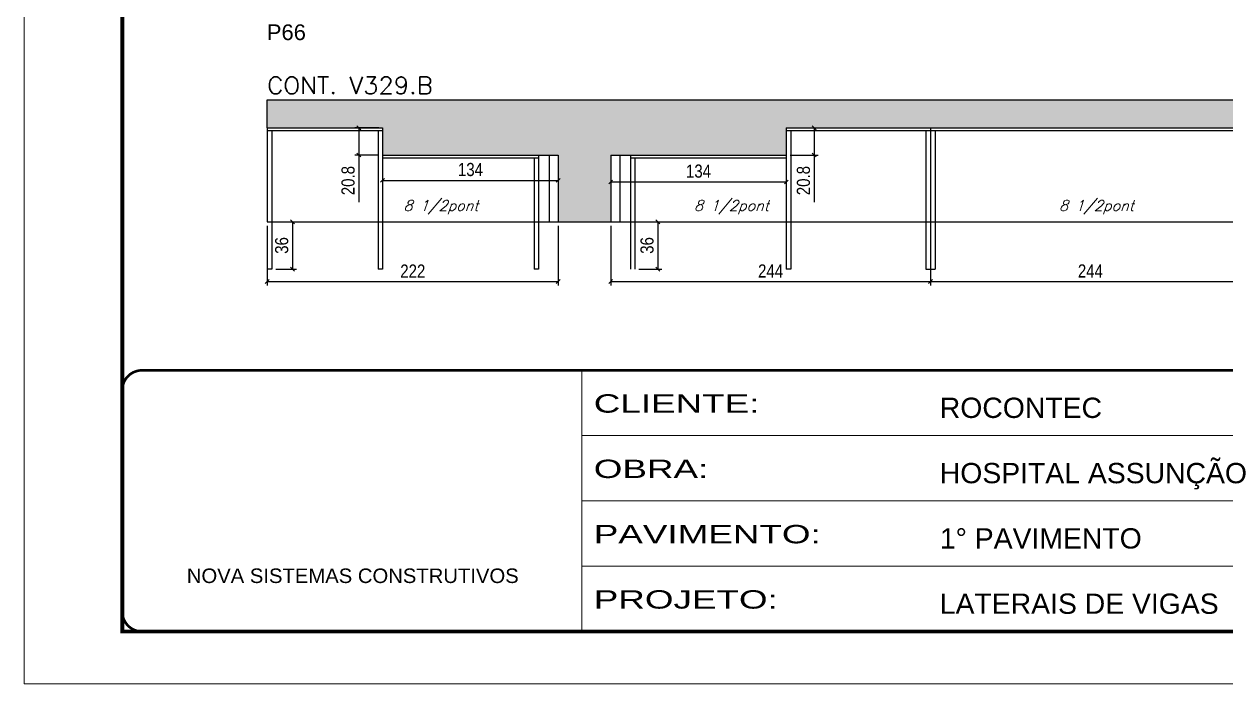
# Model space of a CAD drawing. Extents: x 137137 to 143418, y 10464 to 34486.
# Drawn here: x 138736 to 139653, y 28841 to 29345 of the extents above; entities that cross this region are included whole.
import ezdxf

# ---------------------------------------------------------------- set-up
doc = ezdxf.new("R2010")
doc.units = 0
doc.linetypes.add('CONTINUO', pattern=[0])
doc.linetypes.add('DASHED', pattern=[0.75, 0.5, -0.25])
for name, color, linetype in [('5', 5, 'Continuous'), ('COTA', 241, 'Continuous'), ('Painéis', 200, 'Continuous'), ('SARR_2.2x7', 40, 'Continuous'), ('SARR_3.5x7', 81, 'Continuous'), ('texto', 7, 'Continuous')]:
    doc.layers.add(name, color=color, linetype=linetype)
for name, color, linetype, lineweight in [('Folhas', 255, 'Continuous', 9), ('SARRAFO DE PRESSAO', 251, 'DASHED', 9), ('Texto Seção', 7, 'Continuous', 15)]:
    doc.layers.add(name, color=color, linetype=linetype, lineweight=lineweight)
doc.styles.add('ARIAL', font='arial.ttf')
doc.styles.add('COTA TECNICA', font='techl___.ttf', dxfattribs={"height": 10})
doc.styles.add('REGUA-120', font='ROMANS.shx', dxfattribs={"height": 15})
doc.styles.add('Romans', font='romans.shx')
doc.styles.get("Standard").update_dxf_attribs({"font": 'arial.ttf'})
doc.styles.add('Tecnologia', font='')
doc.styles.get('Tecnologia').set_extended_font_data('Forgotten Futurist')
doc.dimstyles.new('PAINEL', dxfattribs={"dimtxt": 10, "dimasz": 3, "dimexe": 3, "dimexo": 3, "dimgap": 3, "dimtad": 1, "dimdec": 1, "dimzin": 12, "dimdsep": 46, "dimtxsty": 'COTA TECNICA', "dimblk1": 'OBLIQUE', "dimblk2": 'OBLIQUE', "dimsah": 1, "dimcen": 0.9, "dimclrd": 4, "dimclre": 4, "dimclrt": 240, "dimadec": 1, "dimazin": 3, "dimtfac": 1, "dimtdec": 1, "dimtmove": 0, "dimatfit": 3, "dimfxl": 1, "dimtolj": 1, "dimtzin": 12, "dimarcsym": 0})
pattern_1 = [(50, (0, -2267.81), (5.46554007, -0.47817257), [0.5715, -6.2865]), (355, (0, -2267.81), (-1.05730264, 5.73170536), [0.4572, -5.02921753]), (100.4514447, (0.4555, -2267.85), (4.40823741, 5.25353256), [0.48570026, -5.34270734]), (46.1842, (0, -2266.286), (8.13237123, -1.26126984), [0.85725, -9.42975]), (96.6355576, (0.678, -2266.391), (7.122124, 7.42278374), [0.7285507, -8.01406824]), (351.184151, (0, -2266.286), (7.122124, 7.42278374), [0.685799, -7.54379196]), (21, (0.762, -2266.667), (4.54843174, -3.06795595), [0.5715, -6.2865]), (326, (0.762, -2266.667), (1.85406085, 5.52563898), [0.4572, -5.0292]), (71.451445, (1.141, -2266.923), (6.40249258, 2.45768307), [0.48570026, -5.34269813]), (37.5, (0, -2267.8101), (0.092658098, 2.536651166), [0, -4.96824, 0, -5.1054, 0, -5.04825]), (7.5, (0, -2267.81), (2.004589875, 3.005417245), [0, -2.91084, 0, -4.85394, 0, -1.92405]), (327.5, (-1.6993, -2267.8101), (4.067717855, -0.17186232), [0, -1.905, 0, -5.9436, 0, -7.8867]), (317.5, (-2.4613, -2267.81), (4.44387544, 0.76279473), [0, -2.4765, 0, -3.94716, 0, -5.6007])]

# ---------------------------------------------------------------- blocks, each defined once
blk = doc.blocks.new('9999999999')
at = {"color": 30, "linetype": 'CONTINUO'}
for p, q in [((98564.56, 34230.21), (98564.56, 34429.45)), ((98564.56, 34379.64), (99583.98, 34379.64)), ((98564.56, 34329.83), (99487.98, 34329.83)), ((98564.56, 34280.02), (99487.98, 34280.02))]:
    blk.add_line(p, q, dxfattribs=at)
at = {"color": 30, "linetype": 'CONTINUO', "const_width": 2}
blk.add_lwpolyline([(99583.98, 34230.21), (99583.98, 34414.45, 0.414214), (99568.98, 34429.45), (98228.98, 34429.45, 0.414214), (98213.98, 34414.45), (98213.98, 34245.21, 0.414214), (98228.98, 34230.21), (99583.98, 34230.21)], format="xyb", dxfattribs=at)
at = {"layer": 'Folhas'}
blk.add_lwpolyline([(98138.98, 34190.21), (99623.98, 34190.21), (99623.98, 35240.21), (98138.98, 35240.21)], close=True, dxfattribs=at)
at = {"layer": 'Folhas', "color": 30, "const_width": 3}
blk.add_lwpolyline([(98213.98, 34230.21), (99583.98, 34230.21), (99583.98, 35200.21), (98213.98, 35200.21)], close=True, dxfattribs=at)
at = {"color": 7, "linetype": 'Continuous', "ltscale": 5, "style": 'ARIAL'}
for s, height, p in [('ROCONTEC', 15.483, (98837.68, 34393.13)), ('HOSPITAL ASSUNÇÃO', 15.4829, (98837.68, 34343.32)), ('1° PAVIMENTO', 15.4829, (98837.68, 34293.51)), ('NOVA SISTEMAS CONSTRUTIVOS', 11.0592, (98263.19, 34267.21)), ('LATERAIS DE VIGAS', 15.4829, (98837.68, 34243.7))]:
    blk.add_text(s, height=height, dxfattribs=at).set_placement(p)
at = {"layer": 'Folhas', "color": 7, "style": 'Tecnologia', "width": 1.5}
for s, p in [('CLIENTE:', (98573.65, 34397.17)), ('OBRA:', (98573.65, 34347.31)), ('PAVIMENTO:', (98573.65, 34297.5)), ('PROJETO:', (98573.65, 34247.69))]:
    blk.add_text(s, height=14, dxfattribs=at).set_placement(p)
blk = doc.blocks.new('_Oblique')
at = {"color": 0, "linetype": 'ByBlock', "lineweight": -2}
blk.add_line((-0.5, -0.5), (0.5, 0.5), dxfattribs=at)
blk = doc.blocks.new('*D116')
at = {"layer": 'COTA', "color": 4, "lineweight": -2, "ltscale": 25, "transparency": 16777216}
for p, q in [((138921.38, 29190.98), (138921.38, 29145.43)), ((139143.38, 29190.98), (139143.38, 29145.43)), ((138921.38, 29148.43), (139143.38, 29148.43))]:
    blk.add_line(p, q, dxfattribs=at)
at = {"layer": 'Defpoints', "color": 0, "ltscale": 25, "transparency": 16777216}
for p in [(138921.38, 29193.98), (139143.38, 29193.98), (139143.38, 29148.43)]:
    blk.add_point(p, dxfattribs=at)
at = {"layer": 'COTA', "color": 4, "lineweight": -2, "ltscale": 25, "transparency": 16777216, "xscale": 3, "yscale": 3, "zscale": 3, "rotation": 180}
blk.add_blockref('_Oblique', (138921.38, 29148.43), dxfattribs=at)
at = {"layer": 'COTA', "color": 4, "lineweight": -2, "ltscale": 25, "transparency": 16777216, "xscale": 3, "yscale": 3, "zscale": 3}
blk.add_blockref('_Oblique', (139143.38, 29148.43), dxfattribs=at)
at = {"layer": 'COTA', "color": 240, "ltscale": 25, "transparency": 16777216, "insert": (139032.38, 29156.43), "char_height": 10, "attachment_point": 5, "style": 'COTA TECNICA'}
blk.add_mtext('\\A1;222', dxfattribs=at)
blk = doc.blocks.new('*D117')
at = {"layer": 'COTA', "color": 4, "lineweight": -2, "ltscale": 25, "transparency": 16777216}
for p, q in [((139183.38, 29190.98), (139183.38, 29145.43)), ((139427.38, 29190.98), (139427.38, 29145.43)), ((139183.38, 29148.43), (139427.38, 29148.43))]:
    blk.add_line(p, q, dxfattribs=at)
at = {"layer": 'Defpoints', "color": 0, "ltscale": 25, "transparency": 16777216}
for p in [(139183.38, 29193.98), (139427.38, 29193.98), (139427.38, 29148.43)]:
    blk.add_point(p, dxfattribs=at)
at = {"layer": 'COTA', "color": 4, "lineweight": -2, "ltscale": 25, "transparency": 16777216, "xscale": 3, "yscale": 3, "zscale": 3, "rotation": 180}
blk.add_blockref('_Oblique', (139183.38, 29148.43), dxfattribs=at)
at = {"layer": 'COTA', "color": 4, "lineweight": -2, "ltscale": 25, "transparency": 16777216, "xscale": 3, "yscale": 3, "zscale": 3}
blk.add_blockref('_Oblique', (139427.38, 29148.43), dxfattribs=at)
at = {"layer": 'COTA', "color": 240, "ltscale": 25, "transparency": 16777216, "insert": (139305.38, 29156.51), "char_height": 10, "attachment_point": 5, "style": 'COTA TECNICA'}
blk.add_mtext('\\A1;244', dxfattribs=at)
blk = doc.blocks.new('*D118')
at = {"layer": 'COTA', "color": 4, "lineweight": -2, "ltscale": 25, "transparency": 16777216}
for p, q in [((139427.38, 29190.98), (139427.38, 29145.43)), ((139671.38, 29190.98), (139671.38, 29145.43)), ((139427.38, 29148.43), (139671.38, 29148.43))]:
    blk.add_line(p, q, dxfattribs=at)
at = {"layer": 'Defpoints', "color": 0, "ltscale": 25, "transparency": 16777216}
for p in [(139427.38, 29193.98), (139671.38, 29193.98), (139671.38, 29148.43)]:
    blk.add_point(p, dxfattribs=at)
at = {"layer": 'COTA', "color": 4, "lineweight": -2, "ltscale": 25, "transparency": 16777216, "xscale": 3, "yscale": 3, "zscale": 3, "rotation": 180}
blk.add_blockref('_Oblique', (139427.38, 29148.43), dxfattribs=at)
at = {"layer": 'COTA', "color": 4, "lineweight": -2, "ltscale": 25, "transparency": 16777216, "xscale": 3, "yscale": 3, "zscale": 3}
blk.add_blockref('_Oblique', (139671.38, 29148.43), dxfattribs=at)
at = {"layer": 'COTA', "color": 240, "ltscale": 25, "transparency": 16777216, "insert": (139549.38, 29156.51), "char_height": 10, "attachment_point": 5, "style": 'COTA TECNICA'}
blk.add_mtext('\\A1;244', dxfattribs=at)
blk = doc.blocks.new('*D120')
at = {"layer": 'COTA', "color": 4, "lineweight": -2, "ltscale": 25, "transparency": 16777216}
for p, q in [((139009.38, 29241.98), (139009.38, 29222.64)), ((139143.38, 29241.98), (139143.38, 29222.64)), ((139009.38, 29225.64), (139143.38, 29225.64))]:
    blk.add_line(p, q, dxfattribs=at)
at = {"layer": 'Defpoints', "color": 0, "ltscale": 25, "transparency": 16777216}
for p in [(139009.38, 29244.98), (139143.38, 29244.98), (139143.38, 29225.64)]:
    blk.add_point(p, dxfattribs=at)
at = {"layer": 'COTA', "color": 4, "lineweight": -2, "ltscale": 25, "transparency": 16777216, "xscale": 3, "yscale": 3, "zscale": 3, "rotation": 180}
blk.add_blockref('_Oblique', (139009.38, 29225.64), dxfattribs=at)
at = {"layer": 'COTA', "color": 4, "lineweight": -2, "ltscale": 25, "transparency": 16777216, "xscale": 3, "yscale": 3, "zscale": 3}
blk.add_blockref('_Oblique', (139143.38, 29225.64), dxfattribs=at)
at = {"layer": 'COTA', "color": 240, "ltscale": 25, "transparency": 16777216, "insert": (139076.38, 29233.86), "char_height": 10, "attachment_point": 5, "style": 'COTA TECNICA'}
blk.add_mtext('\\A1;134', dxfattribs=at)
blk = doc.blocks.new('*D121')
at = {"layer": 'COTA', "color": 4, "lineweight": -2, "ltscale": 25, "transparency": 16777216}
for p, q in [((139183.38, 29241.98), (139183.38, 29221.41)), ((139317.38, 29241.98), (139317.38, 29221.41)), ((139183.38, 29224.41), (139317.38, 29224.41))]:
    blk.add_line(p, q, dxfattribs=at)
at = {"layer": 'Defpoints', "color": 0, "ltscale": 25, "transparency": 16777216}
for p in [(139183.38, 29244.98), (139317.38, 29244.98), (139317.38, 29224.41)]:
    blk.add_point(p, dxfattribs=at)
at = {"layer": 'COTA', "color": 4, "lineweight": -2, "ltscale": 25, "transparency": 16777216, "xscale": 3, "yscale": 3, "zscale": 3, "rotation": 180}
blk.add_blockref('_Oblique', (139183.38, 29224.41), dxfattribs=at)
at = {"layer": 'COTA', "color": 4, "lineweight": -2, "ltscale": 25, "transparency": 16777216, "xscale": 3, "yscale": 3, "zscale": 3}
blk.add_blockref('_Oblique', (139317.38, 29224.41), dxfattribs=at)
at = {"layer": 'COTA', "color": 240, "ltscale": 25, "transparency": 16777216, "insert": (139250.38, 29232.63), "char_height": 10, "attachment_point": 5, "style": 'COTA TECNICA'}
blk.add_mtext('\\A1;134', dxfattribs=at)
blk = doc.blocks.new('*D122')
at = {"layer": 'COTA', "color": 4, "lineweight": -2, "ltscale": 25, "transparency": 16777216}
for p, q in [((139006.38, 29265.78), (138988.16, 29265.78)), ((138991.16, 29265.78), (138991.16, 29244.98)), ((139006.38, 29244.98), (138988.16, 29244.98)), ((138991.16, 29244.98), (138991.16, 29208.93))]:
    blk.add_line(p, q, dxfattribs=at)
at = {"layer": 'Defpoints', "color": 0, "ltscale": 25, "transparency": 16777216}
for p in [(139009.38, 29265.78), (138991.16, 29244.98), (139009.38, 29244.98)]:
    blk.add_point(p, dxfattribs=at)
at = {"layer": 'COTA', "color": 4, "lineweight": -2, "ltscale": 25, "transparency": 16777216, "xscale": 3, "yscale": 3, "zscale": 3}
for p, rotation in [((138991.16, 29265.78), 90), ((138991.16, 29244.98), 270)]:
    blk.add_blockref('_Oblique', p, dxfattribs=dict(at, rotation=rotation))
at = {"layer": 'COTA', "color": 240, "ltscale": 25, "transparency": 16777216, "insert": (138983.04, 29225.45), "char_height": 10, "attachment_point": 5, "rotation": 90, "style": 'COTA TECNICA'}
blk.add_mtext('\\A1;20.8', dxfattribs=at)
blk = doc.blocks.new('*D123')
at = {"layer": 'COTA', "color": 4, "lineweight": -2, "ltscale": 25, "transparency": 16777216}
for p, q in [((139320.38, 29265.78), (139341.59, 29265.78)), ((139338.59, 29265.78), (139338.59, 29244.98)), ((139320.38, 29244.98), (139341.59, 29244.98)), ((139338.59, 29244.98), (139338.59, 29208.93))]:
    blk.add_line(p, q, dxfattribs=at)
at = {"layer": 'Defpoints', "color": 0, "ltscale": 25, "transparency": 16777216}
for p in [(139317.38, 29265.78), (139317.38, 29244.98), (139338.59, 29244.98)]:
    blk.add_point(p, dxfattribs=at)
at = {"layer": 'COTA', "color": 4, "lineweight": -2, "ltscale": 25, "transparency": 16777216, "xscale": 3, "yscale": 3, "zscale": 3}
for p, rotation in [((139338.59, 29265.78), 90), ((139338.59, 29244.98), 270)]:
    blk.add_blockref('_Oblique', p, dxfattribs=dict(at, rotation=rotation))
at = {"layer": 'COTA', "color": 240, "ltscale": 25, "transparency": 16777216, "insert": (139330.47, 29225.45), "char_height": 10, "attachment_point": 5, "rotation": 90, "style": 'COTA TECNICA'}
blk.add_mtext('\\A1;20.8', dxfattribs=at)
blk = doc.blocks.new('*D1905')
at = {"layer": 'COTA', "color": 4, "lineweight": -2, "ltscale": 25, "transparency": 16777216}
for p, q in [((138927.88, 29193.98), (138943.64, 29193.98)), ((138940.64, 29193.98), (138940.64, 29157.98)), ((138927.88, 29157.98), (138943.64, 29157.98))]:
    blk.add_line(p, q, dxfattribs=at)
at = {"layer": 'Defpoints', "color": 0, "ltscale": 25, "transparency": 16777216}
for p in [(138924.88, 29193.98), (138924.88, 29157.98), (138940.64, 29157.98)]:
    blk.add_point(p, dxfattribs=at)
at = {"layer": 'COTA', "color": 4, "lineweight": -2, "ltscale": 25, "transparency": 16777216, "xscale": 3, "yscale": 3, "zscale": 3}
for p, rotation in [((138940.64, 29193.98), 90), ((138940.64, 29157.98), 270)]:
    blk.add_blockref('_Oblique', p, dxfattribs=dict(at, rotation=rotation))
at = {"layer": 'COTA', "color": 240, "ltscale": 25, "transparency": 16777216, "insert": (138932.42, 29175.98), "char_height": 10, "attachment_point": 5, "rotation": 90, "style": 'COTA TECNICA'}
blk.add_mtext('\\A1;36', dxfattribs=at)
blk = doc.blocks.new('*D1906')
at = {"layer": 'COTA', "color": 4, "lineweight": -2, "ltscale": 25, "transparency": 16777216}
for p, q in [((139204.88, 29193.98), (139222.37, 29193.98)), ((139219.37, 29193.98), (139219.37, 29157.98)), ((139204.88, 29157.98), (139222.37, 29157.98))]:
    blk.add_line(p, q, dxfattribs=at)
at = {"layer": 'Defpoints', "color": 0, "ltscale": 25, "transparency": 16777216}
for p in [(139201.88, 29193.98), (139201.88, 29157.98), (139219.37, 29157.98)]:
    blk.add_point(p, dxfattribs=at)
at = {"layer": 'COTA', "color": 4, "lineweight": -2, "ltscale": 25, "transparency": 16777216, "xscale": 3, "yscale": 3, "zscale": 3}
for p, rotation in [((139219.37, 29193.98), 90), ((139219.37, 29157.98), 270)]:
    blk.add_blockref('_Oblique', p, dxfattribs=dict(at, rotation=rotation))
at = {"layer": 'COTA', "color": 240, "ltscale": 25, "transparency": 16777216, "insert": (139211.15, 29175.98), "char_height": 10, "attachment_point": 5, "rotation": 90, "style": 'COTA TECNICA'}
blk.add_mtext('\\A1;36', dxfattribs=at)

msp = doc.modelspace()

# ---------------------------------------------------------------- hatches: boundary and pattern name
at = {"layer": 'COTA', "linetype": 'ByBlock'}
h = msp.add_hatch(dxfattribs=at)
h.set_pattern_fill('AR-CONC', color=256, scale=0.03)
h.set_pattern_definition(pattern_1)
h.paths.add_polyline_path([(139183.38, 29244.98), (139317.38, 29244.98), (139317.38, 29265.78), (139893.38, 29265.78), (139893.38, 29286.98), (139317.38, 29286.98), (139183.38, 29286.98), (139143.38, 29286.98), (139009.38, 29286.98), (138921.38, 29286.98), (138921.38, 29265.78), (139009.38, 29265.78), (139009.38, 29244.98), (139143.38, 29244.98), (139143.38, 29193.98), (139183.38, 29193.98)])
h = msp.add_hatch(dxfattribs=at)
h.set_pattern_fill('AR-CONC', color=256, scale=0.03)
h.set_pattern_definition(pattern_1)
h.paths.add_polyline_path([(139893.38, 29286.98), (139317.38, 29286.98), (139183.38, 29286.98), (139183.38, 29244.98), (139317.38, 29244.98), (139317.38, 29265.78), (139893.38, 29265.78)])

# ---------------------------------------------------------------- linework, layer by layer
for p, q in [((138921.38, 29286.98), (139009.38, 29286.98)), ((138921.38, 29265.78), (138921.38, 29286.98)), ((139009.38, 29286.98), (139143.38, 29286.98)), ((139143.38, 29286.98), (139183.38, 29286.98)), ((139183.38, 29286.98), (139317.38, 29286.98)), ((139317.38, 29286.98), (139893.38, 29286.98)), ((139143.38, 29193.98), (139183.38, 29193.98)), ((139427.38, 29193.98), (139427.38, 29157.98)), ((138924.88, 29157.98), (138921.38, 29157.98)), ((139009.38, 29157.97), (139005.88, 29157.97)), ((139128.38, 29157.98), (139124.88, 29157.98)), ((139320.88, 29157.98), (139317.38, 29157.98)), ((139423.88, 29157.98), (139430.88, 29157.98))]:
    msp.add_line(p, q, dxfattribs=at)
at = {"layer": 'Painéis'}
for p, q in [((138921.38, 29265.78), (139009.38, 29265.78)), ((139317.38, 29265.78), (139893.38, 29265.78)), ((139009.38, 29244.98), (139143.38, 29244.98)), ((139183.38, 29244.98), (139317.38, 29244.98)), ((138921.38, 29193.98), (139009.38, 29193.98)), ((139009.38, 29193.98), (139143.38, 29193.98)), ((139183.38, 29193.98), (139317.38, 29193.98)), ((139317.38, 29193.98), (139893.38, 29193.98))]:
    msp.add_line(p, q, dxfattribs=at)
at = {"layer": 'Painéis', "ltscale": 25}
for p, q in [((138921.38, 29265.78), (138921.38, 29193.98)), ((139009.38, 29265.78), (139009.38, 29244.98)), ((139317.38, 29265.78), (139317.38, 29244.98)), ((139427.38, 29265.78), (139427.38, 29193.98)), ((139143.38, 29244.98), (139143.38, 29193.98)), ((139183.38, 29244.98), (139183.38, 29193.98))]:
    msp.add_line(p, q, dxfattribs=at)
at = {"layer": 'SARR_2.2x7', "linetype": 'Continuous'}
for p, q in [((138921.38, 29263.58), (139009.38, 29263.58)), ((139317.38, 29263.58), (139878.38, 29263.58)), ((139136.38, 29244.98), (139136.38, 29193.98)), ((139190.38, 29244.98), (139190.38, 29193.98)), ((139009.38, 29242.78), (139128.38, 29242.78)), ((139198.38, 29242.78), (139317.38, 29242.78))]:
    msp.add_line(p, q, dxfattribs=at)
at = {"layer": 'SARR_3.5x7'}
for p, q in [((138924.88, 29263.58), (138924.88, 29157.98)), ((139005.88, 29263.57), (139005.88, 29157.97)), ((139009.38, 29263.57), (139009.38, 29157.97)), ((139317.38, 29263.58), (139317.38, 29157.98)), ((139320.88, 29263.58), (139320.88, 29157.98)), ((139423.88, 29263.58), (139423.88, 29157.98)), ((139430.88, 29263.58), (139430.88, 29157.98)), ((139128.38, 29244.98), (139128.38, 29157.98)), ((139198.38, 29244.98), (139198.38, 29157.98)), ((139124.88, 29242.78), (139124.88, 29157.98)), ((139201.88, 29242.78), (139201.88, 29157.98))]:
    msp.add_line(p, q, dxfattribs=at)

# ---------------------------------------------------------------- block references
at = {"layer": 'SARRAFO DE PRESSAO', "color": 6, "linetype": 'ByBlock'}
msp.add_blockref('9999999999', (40596.81, -5348.73), dxfattribs=at)

# ---------------------------------------------------------------- texts
at = {"layer": '5', "linetype": 'Continuous'}
msp.add_text('P66', height=12, rotation=0.00004, dxfattribs=at).set_placement((138921.03, 29332.62))
at = {"layer": 'texto', "color": 2, "char_height": 8, "attachment_point": 5, "style": 'Romans'}
for insert in [(139053.89, 29205.11), (139275.48, 29205.11), (139553.96, 29205.11)]:
    msp.add_mtext('{\\Q19;\\C256;8 1/2pont}', dxfattribs=dict(at, insert=insert))
at = {"layer": 'Texto Seção', "style": 'REGUA-120', "width": 1.05}
msp.add_text('CONT. V329.B', height=13, dxfattribs=at).set_placement((138921.36, 29291.58))

# ---------------------------------------------------------------- dimensions: what is measured, and where the dimension line sits
at = {"layer": 'COTA', "ltscale": 25}
for base, p1, p2, picture, middle in [((138991.16, 29244.98), (139009.38, 29265.78), (139009.38, 29244.98), '*D122', (138983.04, 29225.45)), ((139338.59, 29244.98), (139317.38, 29265.78), (139317.38, 29244.98), '*D123', (139330.47, 29225.45)), ((138940.64, 29157.98), (138924.88, 29193.98), (138924.88, 29157.98), '*D1905', (138932.42, 29175.98)), ((139219.37, 29157.98), (139201.88, 29193.98), (139201.88, 29157.98), '*D1906', (139211.15, 29175.98))]:
    dim = msp.add_linear_dim(base=base, p1=p1, p2=p2, angle=90, dimstyle='PAINEL', dxfattribs=at)
    dim.commit()
    dim.dimension.update_dxf_attribs({"geometry": picture, "text_midpoint": middle})
for base, p1, p2, picture, middle in [((139143.38, 29225.64), (139009.38, 29244.98), (139143.38, 29244.98), '*D120', (139076.38, 29233.86)), ((139317.38, 29224.41), (139183.38, 29244.98), (139317.38, 29244.98), '*D121', (139250.38, 29232.63))]:
    dim = msp.add_linear_dim(base=base, p1=p1, p2=p2, dimstyle='PAINEL', dxfattribs=at)
    dim.commit()
    dim.dimension.update_dxf_attribs({"geometry": picture, "text_midpoint": middle})
for base, p1, p2, picture, middle in [((139143.38, 29148.43), (138921.38, 29193.98), (139143.38, 29193.98), '*D116', (139032.38, 29156.43)), ((139427.38, 29148.43), (139183.38, 29193.98), (139427.38, 29193.98), '*D117', (139305.38, 29156.51)), ((139671.38, 29148.43), (139427.38, 29193.98), (139671.38, 29193.98), '*D118', (139549.38, 29156.51))]:
    dim = msp.add_linear_dim(base=base, p1=p1, p2=p2, dimstyle='PAINEL', override={"dimtmove": 1}, dxfattribs=at)
    dim.commit()
    dim.dimension.update_dxf_attribs({"geometry": picture, "text_midpoint": middle})

doc.saveas('drawing.dxf')
